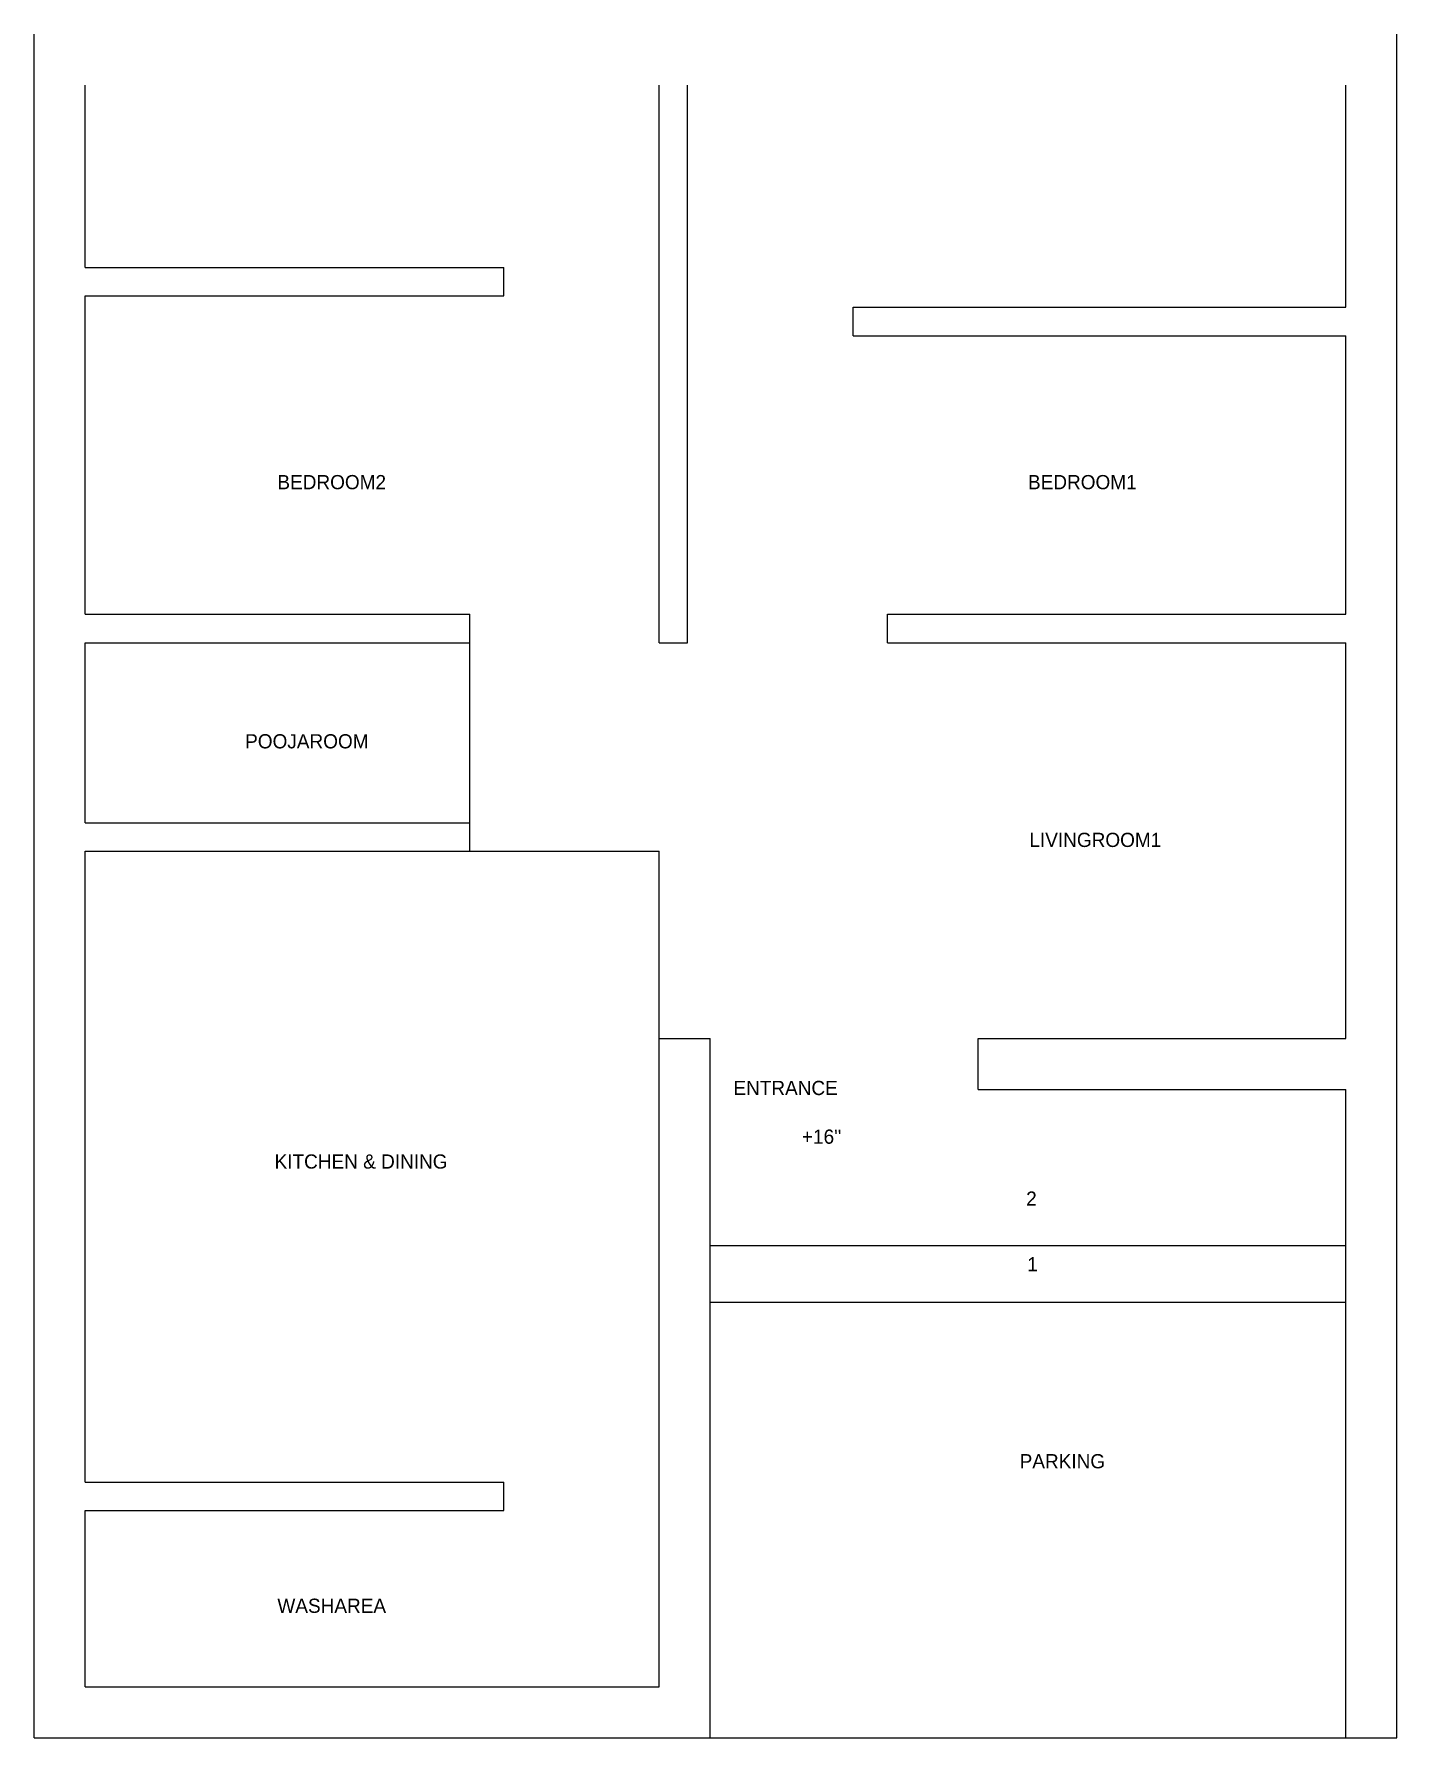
# Model space of a CAD drawing. Header units: metres. Extents: x 0 to 240, y 0 to 300.
import ezdxf

# ---------------------------------------------------------------- set-up
doc = ezdxf.new("R2010")
doc.units = ezdxf.units.M

msp = doc.modelspace()

# ---------------------------------------------------------------- linework, layer by layer
msp.add_line((82.71, 40.04), (82.71, 45.04))
at = {"layer": 'BathRoom1'}
for p, q in [((115.08, 246.89), (115.08, 291)), ((231, 251.89), (231, 291)), ((144.27, 251.89), (231, 251.89)), ((144.27, 246.89), (144.27, 251.89))]:
    msp.add_line(p, q, dxfattribs=at)
at = {"layer": 'BathRoom2'}
for p, q in [((9, 258.89), (9, 291)), ((110.08, 258.89), (110.08, 291)), ((9, 258.89), (82.71, 258.89)), ((82.71, 253.89), (82.71, 258.89))]:
    msp.add_line(p, q, dxfattribs=at)
at = {"layer": 'BedRoom1'}
for p, q in [((115.08, 192.84), (115.08, 246.89)), ((144.27, 246.89), (231, 246.89)), ((231, 197.84), (231, 246.89)), ((150.27, 197.84), (231, 197.84)), ((150.27, 192.84), (150.27, 197.84))]:
    msp.add_line(p, q, dxfattribs=at)
at = {"layer": 'BedRoom2'}
for p, q in [((110.08, 192.84), (110.08, 258.89)), ((9, 197.84), (9, 253.89)), ((9, 253.89), (82.71, 253.89)), ((9, 197.84), (76.71, 197.84)), ((76.71, 192.84), (76.71, 197.84))]:
    msp.add_line(p, q, dxfattribs=at)
at = {"layer": 'Boundary'}
for p, q in [((0, 0), (0, 300)), ((240, 0), (240, 300)), ((0, 0), (119.08, 0)), ((231, 0), (240, 0))]:
    msp.add_line(p, q, dxfattribs=at)
at = {"layer": 'Entrance_Staircase'}
for p, q in [((110.08, 123.15), (119.08, 123.15)), ((119.08, 76.72), (119.08, 123.15)), ((166.27, 114.15), (166.27, 123.15)), ((166.27, 114.15), (231, 114.15)), ((231, 76.72), (231, 114.15)), ((119.08, 86.72), (231, 86.72)), ((119.08, 76.72), (231, 76.72))]:
    msp.add_line(p, q, dxfattribs=at)
at = {"layer": 'Kitchen & Dining'}
for p, q in [((9, 45.04), (9, 156.12)), ((9, 156.12), (110.08, 156.12)), ((110.08, 40.04), (110.08, 156.12)), ((9, 45.04), (82.71, 45.04))]:
    msp.add_line(p, q, dxfattribs=at)
at = {"layer": 'LivingRoom1'}
for p, q in [((110.08, 192.84), (115.08, 192.84)), ((150.27, 192.84), (231, 192.84)), ((231, 123.15), (231, 192.84)), ((166.27, 123.15), (231, 123.15))]:
    msp.add_line(p, q, dxfattribs=at)
at = {"layer": 'Parking'}
for p, q in [((119.08, 0), (119.08, 76.72)), ((231, 0), (231, 76.72)), ((119.08, 0), (231, 0))]:
    msp.add_line(p, q, dxfattribs=at)
at = {"layer": 'PoojaRoom'}
for p, q in [((9, 161.12), (9, 192.84)), ((9, 192.84), (76.71, 192.84)), ((76.71, 161.12), (76.71, 192.84)), ((9, 161.12), (76.71, 161.12)), ((76.71, 156.12), (76.71, 161.12))]:
    msp.add_line(p, q, dxfattribs=at)
at = {"layer": 'WashArea'}
for p, q in [((9, 9), (9, 40.04)), ((9, 40.04), (82.71, 40.04)), ((110.08, 9), (110.08, 40.04)), ((9, 9), (110.08, 9))]:
    msp.add_line(p, q, dxfattribs=at)

# ---------------------------------------------------------------- texts
at = {"layer": 'BedRoom1', "insert": (175.03, 222.36), "char_height": 2.5, "attachment_point": 1}
msp.add_mtext('BEDROOM1', dxfattribs=at)
at = {"layer": 'BedRoom2', "insert": (42.85, 222.36), "char_height": 2.5, "attachment_point": 1}
msp.add_mtext('BEDROOM2', dxfattribs=at)
at = {"layer": 'Entrance_Staircase', "char_height": 2.5, "attachment_point": 1}
for s, insert in [('ENTRANCE', (123.15, 115.69)), ("+16''", (135.22, 107.12)), ('2', (174.71, 96.21)), ('1', (174.9, 84.65))]:
    msp.add_mtext(s, dxfattribs=dict(at, insert=insert))
at = {"layer": 'Kitchen & Dining', "insert": (42.35, 102.74), "char_height": 2.5, "attachment_point": 1}
msp.add_mtext('KITCHEN & DINING', dxfattribs=at)
at = {"layer": 'LivingRoom1', "insert": (175.28, 159.37), "char_height": 2.5, "attachment_point": 1}
msp.add_mtext('LIVINGROOM1', dxfattribs=at)
at = {"layer": 'Parking', "insert": (173.56, 49.97), "char_height": 2.5, "attachment_point": 1}
msp.add_mtext('PARKING', dxfattribs=at)
at = {"layer": 'PoojaRoom', "insert": (37.17, 176.73), "char_height": 2.5, "attachment_point": 1}
msp.add_mtext('POOJAROOM', dxfattribs=at)
at = {"layer": 'WashArea', "insert": (42.85, 24.52), "char_height": 2.5, "attachment_point": 1}
msp.add_mtext('WASHAREA', dxfattribs=at)

doc.saveas('drawing.dxf')
